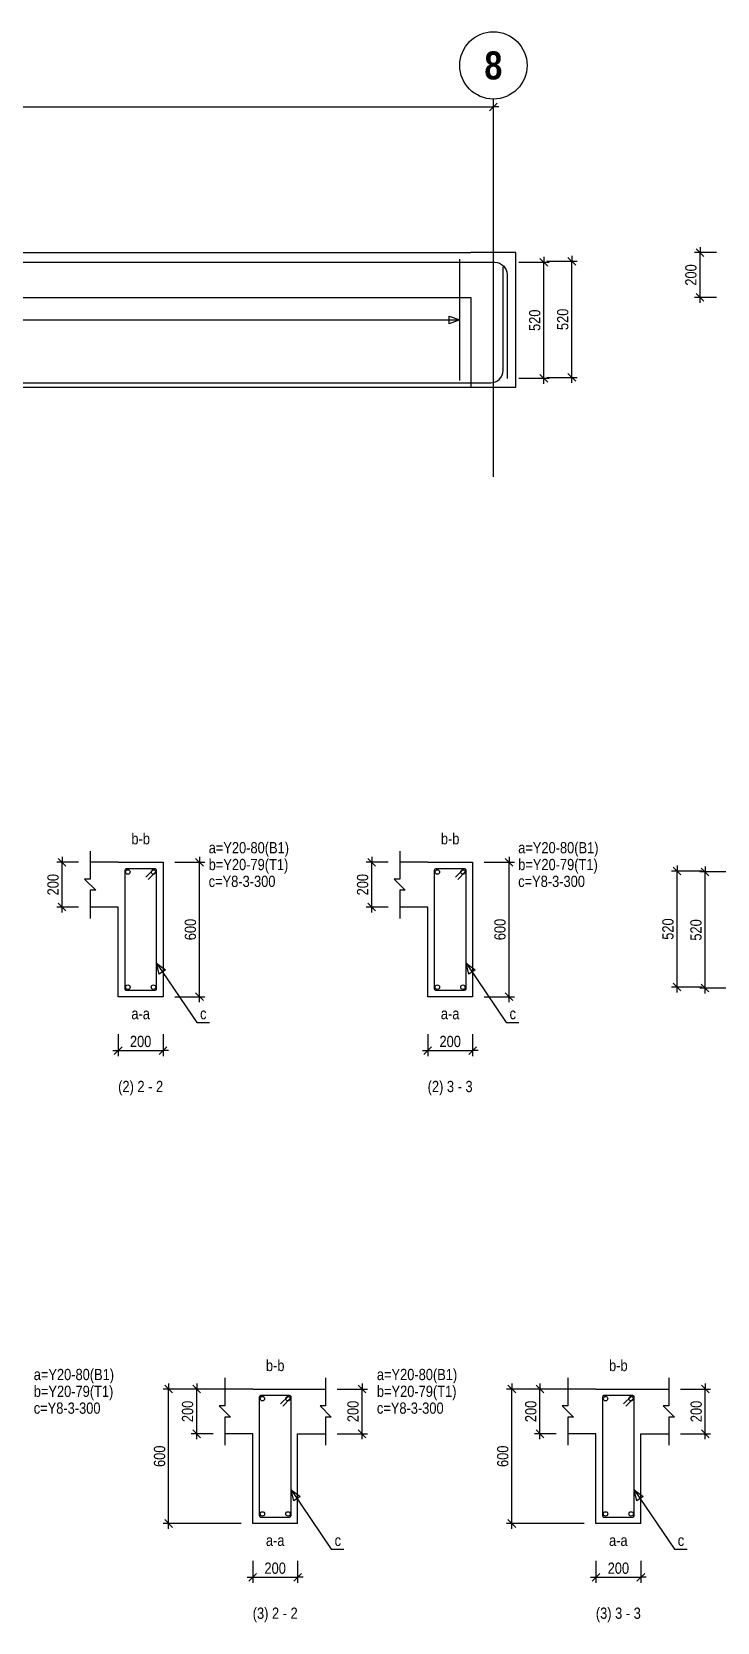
# Model space of a CAD drawing. Extents: x 0 to 206258, y -403073 to 0.
# Drawn here: x 35224 to 41336, y -318554 to -304364 of the extents above; entities that cross this region are included whole.
import ezdxf
from ezdxf.enums import TextEntityAlignment as Align
from ezdxf.lldxf.tags import DXFTag

# ---------------------------------------------------------------- set-up
doc = ezdxf.new("R2010")
doc.units = 0
doc.header["$LTSCALE"] = 1000
for name, color, linetype in [('Axis Circle(Dir 2)', 150, 'Continuous'), ('Axis Label(Dir 1)', 7, 'Continuous'), ('Axis Line(Dir 2)', 150, 'CENTER2'), ('Break Line', 5, 'Continuous'), ('Dimension Line', 5, 'Continuous'), ('Front Elevation Line', 40, 'Continuous'), ('Leader Line', 5, 'Continuous'), ('Link Line', 3, 'Continuous'), ('Rebar Label', 6, 'Continuous'), ('Rebar Line', 7, 'Continuous'), ('Section Label', 1, 'Continuous'), ('Top Rebar Label', 6, 'Continuous'), ('Top Rebar Line', 7, 'Continuous')]:
    doc.layers.add(name, color=color, linetype=linetype)
for name, color, linetype, true_color in [('Back Elevation Line', 191, 'HIDDEN2', 0xd4aaff), ('Beam Line(D)', 112, 'Continuous', 0x00bd5e), ('Link Label', 94, 'Continuous', 0x008100)]:
    doc.layers.add(name, color=color, linetype=linetype, true_color=true_color)
doc.styles.add('Axis Label(Dir 1)', font='ARIALNB.TTF', dxfattribs={"height": 250})
doc.styles.add('Dimension Text', font='ARIALN.TTF', dxfattribs={"height": 100})
doc.styles.add('Link Label', font='ARIALN.TTF', dxfattribs={"height": 100})
doc.styles.add('Rebar Label', font='ARIALN.TTF', dxfattribs={"height": 100})
doc.styles.add('Section Label', font='ARIALN.TTF', dxfattribs={"height": 100})
doc.styles.add('Top Rebar Label', font='ARIALN.TTF', dxfattribs={"height": 100})
tags = doc.linetypes.add('CENTER2', pattern=[1.125, 0.75, -0.125, 0.125, -0.125]).pattern_tags.tags
tags[10:11] = [DXFTag(74, 4), DXFTag(75, 0), DXFTag(340, '0'), DXFTag(46, 0.0), DXFTag(50, 0.0), DXFTag(44, 0.0), DXFTag(45, 0.0)]
tags[8:9] = [DXFTag(74, 4), DXFTag(75, 0), DXFTag(340, '0'), DXFTag(46, 0.0), DXFTag(50, 0.0), DXFTag(44, 0.0), DXFTag(45, 0.0)]
tags[6:7] = [DXFTag(74, 4), DXFTag(75, 0), DXFTag(340, '0'), DXFTag(46, 0.0), DXFTag(50, 0.0), DXFTag(44, 0.0), DXFTag(45, 0.0)]
tags[4:5] = [DXFTag(74, 4), DXFTag(75, 0), DXFTag(340, '0'), DXFTag(46, 0.0), DXFTag(50, 0.0), DXFTag(44, 0.0), DXFTag(45, 0.0)]
tags = doc.linetypes.add('HIDDEN2', pattern=[0.1875, 0.125, -0.0625]).pattern_tags.tags
tags[6:7] = [DXFTag(74, 4), DXFTag(75, 0), DXFTag(340, '0'), DXFTag(46, 0.0), DXFTag(50, 0.0), DXFTag(44, 0.0), DXFTag(45, 0.0)]
tags[4:5] = [DXFTag(74, 4), DXFTag(75, 0), DXFTag(340, '0'), DXFTag(46, 0.0), DXFTag(50, 0.0), DXFTag(44, 0.0), DXFTag(45, 0.0)]
doc.dimstyles.new('BEAM', dxfattribs={"dimtxt": 100, "dimasz": 30, "dimexe": 48.3, "dimexo": 103.5, "dimgap": 30, "dimtad": 1, "dimtoh": 1, "dimdec": 1, "dimlfac": 0.5, "dimdsep": 46, "dimtxsty": 'Dimension Text', "dimblk": 'PCDIM_TICK', "dimcen": 0.09, "dimclrd": 5, "dimclre": 5, "dimclrt": 5, "dimadec": 1, "dimazin": 0, "dimtp": 1, "dimtm": 1, "dimtfac": 1, "dimtdec": 4, "dimtofl": 0, "dimtmove": 0, "dimatfit": 3, "dimfxl": 1, "dimtolj": 1, "dimtzin": 0, "dimarcsym": 0})

# ---------------------------------------------------------------- blocks, each defined once
blk = doc.blocks.new('PCDIM_TICK')
at = {"layer": 'Dimension Line', "color": 0, "transparency": 33554687}
for p, q in [((1.15, 1.15), (-1.15, -1.15)), ((1.61, 0), (0, 0))]:
    blk.add_line(p, q, dxfattribs=at)
blk = doc.blocks.new('*U3770')
at = {"layer": 'Dimension Line', "color": 5, "true_color": 0x0000ff, "transparency": 16777216}
for p, q in [((41330, -306334), (41135, -306334)), ((41183, -306734), (41183, -306334)), ((41330, -306734), (41135, -306734))]:
    blk.add_line(p, q, dxfattribs=at)
at = {"layer": 'Dimension Line', "color": 5, "true_color": 0x0000ff, "transparency": 16777216, "xscale": 30, "yscale": 30}
for p, rotation in [((41183, -306334), 89.99999999999447), ((41183, -306734), 269.9999999999834)]:
    blk.add_blockref('PCDIM_TICK', p, dxfattribs=dict(at, rotation=rotation))
at = {"layer": 'Dimension Line', "color": 5, "true_color": 0x0000ff, "transparency": 16777216, "insert": (41153, -306534), "char_height": 100, "width": 182.77, "attachment_point": 8, "rotation": 90, "style": 'Dimension Text'}
blk.add_mtext('200', dxfattribs=at)
blk = doc.blocks.new('*U3781')
at = {"layer": 'Dimension Line', "color": 5, "true_color": 0x0000ff, "transparency": 16777216}
for p, q in [((39566, -306420), (39838, -306420)), ((39790, -307456), (39790, -306420)), ((39566, -307456), (39838, -307456))]:
    blk.add_line(p, q, dxfattribs=at)
at = {"layer": 'Dimension Line', "color": 5, "true_color": 0x0000ff, "transparency": 16777216, "xscale": 30, "yscale": 30}
for p, rotation in [((39790, -306420), 89.99999999999447), ((39790, -307456), 269.9999999999834)]:
    blk.add_blockref('PCDIM_TICK', p, dxfattribs=dict(at, rotation=rotation))
at = {"layer": 'Dimension Line', "color": 5, "true_color": 0x0000ff, "transparency": 16777216, "insert": (39760, -306938), "char_height": 100, "width": 181.5, "attachment_point": 8, "rotation": 90, "style": 'Dimension Text'}
blk.add_mtext('520', dxfattribs=at)
blk = doc.blocks.new('*U3782')
at = {"layer": 'Dimension Line', "color": 5, "true_color": 0x0000ff, "transparency": 16777216}
for p, q in [((39816, -306412), (40088, -306412)), ((40040, -307448), (40040, -306412)), ((39816, -307448), (40088, -307448))]:
    blk.add_line(p, q, dxfattribs=at)
at = {"layer": 'Dimension Line', "color": 5, "true_color": 0x0000ff, "transparency": 16777216, "xscale": 30, "yscale": 30}
for p, rotation in [((40040, -306412), 89.99999999999447), ((40040, -307448), 269.9999999999834)]:
    blk.add_blockref('PCDIM_TICK', p, dxfattribs=dict(at, rotation=rotation))
at = {"layer": 'Dimension Line', "color": 5, "true_color": 0x0000ff, "transparency": 16777216, "insert": (40010, -306930), "char_height": 100, "width": 181.5, "attachment_point": 8, "rotation": 90, "style": 'Dimension Text'}
blk.add_mtext('520', dxfattribs=at)
blk = doc.blocks.new('*U3783')
at = {"layer": 'Dimension Line', "color": 5, "true_color": 0x0000ff, "transparency": 16777216}
for p, q in [((24140, -305181), (24140, -304986)), ((24140, -305034), (39340, -305034)), ((39340, -305181), (39340, -304986))]:
    blk.add_line(p, q, dxfattribs=at)
at = {"layer": 'Dimension Line', "color": 5, "true_color": 0x0000ff, "transparency": 16777216, "xscale": 30, "yscale": 30, "rotation": 180.0000000000004}
blk.add_blockref('PCDIM_TICK', (24140, -305034), dxfattribs=at)
at = {"layer": 'Dimension Line', "color": 5, "true_color": 0x0000ff, "transparency": 16777216, "xscale": 30, "yscale": 30}
blk.add_blockref('PCDIM_TICK', (39340, -305034), dxfattribs=at)
at = {"layer": 'Dimension Line', "color": 5, "true_color": 0x0000ff, "transparency": 16777216, "insert": (31740, -305004), "char_height": 100, "width": 245.31, "attachment_point": 8, "style": 'Dimension Text'}
blk.add_mtext('7600', dxfattribs=at)
blk = doc.blocks.new('*U3838')
at = {"layer": 'Dimension Line', "color": 5, "true_color": 0x0000ff, "transparency": 16777216}
for p, q in [((36498, -311774), (36768, -311774)), ((36719, -312974), (36719, -311774)), ((36498, -312974), (36768, -312974))]:
    blk.add_line(p, q, dxfattribs=at)
at = {"layer": 'Dimension Line', "color": 5, "true_color": 0x0000ff, "transparency": 16777216, "xscale": 30, "yscale": 30}
for p, rotation in [((36719, -311774), 89.99999999999447), ((36719, -312974), 269.9999999999834)]:
    blk.add_blockref('PCDIM_TICK', p, dxfattribs=dict(at, rotation=rotation))
at = {"layer": 'Dimension Line', "color": 5, "true_color": 0x0000ff, "transparency": 16777216, "insert": (36689, -312374), "char_height": 100, "width": 181.97, "attachment_point": 8, "rotation": 90, "style": 'Dimension Text'}
blk.add_mtext('600', dxfattribs=at)
blk = doc.blocks.new('*U3839')
at = {"layer": 'Dimension Line', "color": 5, "true_color": 0x0000ff, "transparency": 16777216}
for p, q in [((35641, -311774), (35446, -311774)), ((35494, -312174), (35494, -311774)), ((35641, -312174), (35446, -312174))]:
    blk.add_line(p, q, dxfattribs=at)
at = {"layer": 'Dimension Line', "color": 5, "true_color": 0x0000ff, "transparency": 16777216, "xscale": 30, "yscale": 30}
for p, rotation in [((35494, -311774), 89.99999999999447), ((35494, -312174), 269.9999999999834)]:
    blk.add_blockref('PCDIM_TICK', p, dxfattribs=dict(at, rotation=rotation))
at = {"layer": 'Dimension Line', "color": 5, "true_color": 0x0000ff, "transparency": 16777216, "insert": (35464, -311974), "char_height": 100, "width": 182.77, "attachment_point": 8, "rotation": 90, "style": 'Dimension Text'}
blk.add_mtext('200', dxfattribs=at)
blk = doc.blocks.new('*U3840')
at = {"layer": 'Dimension Line', "color": 5, "true_color": 0x0000ff, "transparency": 16777216}
for p, q in [((35994, -313308), (35994, -313503)), ((36394, -313308), (36394, -313503)), ((35994, -313454), (36394, -313454))]:
    blk.add_line(p, q, dxfattribs=at)
at = {"layer": 'Dimension Line', "color": 5, "true_color": 0x0000ff, "transparency": 16777216, "xscale": 30, "yscale": 30, "rotation": 180.0000000000004}
blk.add_blockref('PCDIM_TICK', (35994, -313454), dxfattribs=at)
at = {"layer": 'Dimension Line', "color": 5, "true_color": 0x0000ff, "transparency": 16777216, "xscale": 30, "yscale": 30}
blk.add_blockref('PCDIM_TICK', (36394, -313454), dxfattribs=at)
at = {"layer": 'Dimension Line', "color": 5, "true_color": 0x0000ff, "transparency": 16777216, "insert": (36194, -313424), "char_height": 100, "width": 182.77, "attachment_point": 8, "style": 'Dimension Text'}
blk.add_mtext('200', dxfattribs=at)
blk = doc.blocks.new('*U3841')
at = {"layer": 'Dimension Line', "color": 5, "true_color": 0x0000ff, "transparency": 16777216}
for p, q in [((39258, -311774), (39528, -311774)), ((39480, -312974), (39480, -311774)), ((39258, -312974), (39528, -312974))]:
    blk.add_line(p, q, dxfattribs=at)
at = {"layer": 'Dimension Line', "color": 5, "true_color": 0x0000ff, "transparency": 16777216, "xscale": 30, "yscale": 30}
for p, rotation in [((39480, -311774), 89.99999999999447), ((39480, -312974), 269.9999999999834)]:
    blk.add_blockref('PCDIM_TICK', p, dxfattribs=dict(at, rotation=rotation))
at = {"layer": 'Dimension Line', "color": 5, "true_color": 0x0000ff, "transparency": 16777216, "insert": (39450, -312374), "char_height": 100, "width": 181.97, "attachment_point": 8, "rotation": 90, "style": 'Dimension Text'}
blk.add_mtext('600', dxfattribs=at)
blk = doc.blocks.new('*U3842')
at = {"layer": 'Dimension Line', "color": 5, "true_color": 0x0000ff, "transparency": 16777216}
for p, q in [((38401, -311774), (38206, -311774)), ((38255, -312174), (38255, -311774)), ((38401, -312174), (38206, -312174))]:
    blk.add_line(p, q, dxfattribs=at)
at = {"layer": 'Dimension Line', "color": 5, "true_color": 0x0000ff, "transparency": 16777216, "xscale": 30, "yscale": 30}
for p, rotation in [((38255, -311774), 89.99999999999447), ((38255, -312174), 269.9999999999834)]:
    blk.add_blockref('PCDIM_TICK', p, dxfattribs=dict(at, rotation=rotation))
at = {"layer": 'Dimension Line', "color": 5, "true_color": 0x0000ff, "transparency": 16777216, "insert": (38225, -311974), "char_height": 100, "width": 182.77, "attachment_point": 8, "rotation": 90, "style": 'Dimension Text'}
blk.add_mtext('200', dxfattribs=at)
blk = doc.blocks.new('*U3843')
at = {"layer": 'Dimension Line', "color": 5, "true_color": 0x0000ff, "transparency": 16777216}
for p, q in [((38755, -313308), (38755, -313503)), ((39155, -313308), (39155, -313503)), ((38755, -313454), (39155, -313454))]:
    blk.add_line(p, q, dxfattribs=at)
at = {"layer": 'Dimension Line', "color": 5, "true_color": 0x0000ff, "transparency": 16777216, "xscale": 30, "yscale": 30, "rotation": 180.0000000000004}
blk.add_blockref('PCDIM_TICK', (38755, -313454), dxfattribs=at)
at = {"layer": 'Dimension Line', "color": 5, "true_color": 0x0000ff, "transparency": 16777216, "xscale": 30, "yscale": 30}
blk.add_blockref('PCDIM_TICK', (39155, -313454), dxfattribs=at)
at = {"layer": 'Dimension Line', "color": 5, "true_color": 0x0000ff, "transparency": 16777216, "insert": (38955, -313424), "char_height": 100, "width": 182.77, "attachment_point": 8, "style": 'Dimension Text'}
blk.add_mtext('200', dxfattribs=at)
blk = doc.blocks.new('*U3844')
at = {"layer": 'Dimension Line', "color": 5, "true_color": 0x0000ff, "transparency": 16777216}
for p, q in [((41452, -311860), (41180, -311860)), ((41228, -312896), (41228, -311860)), ((41452, -312896), (41180, -312896))]:
    blk.add_line(p, q, dxfattribs=at)
at = {"layer": 'Dimension Line', "color": 5, "true_color": 0x0000ff, "transparency": 16777216, "xscale": 30, "yscale": 30}
for p, rotation in [((41228, -311860), 89.99999999999447), ((41228, -312896), 269.9999999999834)]:
    blk.add_blockref('PCDIM_TICK', p, dxfattribs=dict(at, rotation=rotation))
at = {"layer": 'Dimension Line', "color": 5, "true_color": 0x0000ff, "transparency": 16777216, "insert": (41198, -312378), "char_height": 100, "width": 181.5, "attachment_point": 8, "rotation": 90, "style": 'Dimension Text'}
blk.add_mtext('520', dxfattribs=at)
blk = doc.blocks.new('*U3845')
at = {"layer": 'Dimension Line', "color": 5, "true_color": 0x0000ff, "transparency": 16777216}
for p, q in [((41202, -311852), (40930, -311852)), ((40978, -312888), (40978, -311852)), ((41202, -312888), (40930, -312888))]:
    blk.add_line(p, q, dxfattribs=at)
at = {"layer": 'Dimension Line', "color": 5, "true_color": 0x0000ff, "transparency": 16777216, "xscale": 30, "yscale": 30}
for p, rotation in [((40978, -311852), 89.99999999999447), ((40978, -312888), 269.9999999999834)]:
    blk.add_blockref('PCDIM_TICK', p, dxfattribs=dict(at, rotation=rotation))
at = {"layer": 'Dimension Line', "color": 5, "true_color": 0x0000ff, "transparency": 16777216, "insert": (40948, -312370), "char_height": 100, "width": 181.5, "attachment_point": 8, "rotation": 90, "style": 'Dimension Text'}
blk.add_mtext('520', dxfattribs=at)
blk = doc.blocks.new('*U3878')
at = {"layer": 'Dimension Line', "color": 5, "true_color": 0x0000ff, "transparency": 16777216}
for p, q in [((37948, -316474), (38218, -316474)), ((38169, -316874), (38169, -316474)), ((37948, -316874), (38218, -316874))]:
    blk.add_line(p, q, dxfattribs=at)
at = {"layer": 'Dimension Line', "color": 5, "true_color": 0x0000ff, "transparency": 16777216, "xscale": 30, "yscale": 30}
for p, rotation in [((38169, -316474), 89.99999999999447), ((38169, -316874), 269.9999999999834)]:
    blk.add_blockref('PCDIM_TICK', p, dxfattribs=dict(at, rotation=rotation))
at = {"layer": 'Dimension Line', "color": 5, "true_color": 0x0000ff, "transparency": 16777216, "insert": (38139, -316674), "char_height": 100, "width": 182.77, "attachment_point": 8, "rotation": 90, "style": 'Dimension Text'}
blk.add_mtext('200', dxfattribs=at)
blk = doc.blocks.new('*U3879')
at = {"layer": 'Dimension Line', "color": 5, "true_color": 0x0000ff, "transparency": 16777216}
for p, q in [((36841, -316474), (36646, -316474)), ((36694, -316874), (36694, -316474)), ((36841, -316874), (36646, -316874))]:
    blk.add_line(p, q, dxfattribs=at)
at = {"layer": 'Dimension Line', "color": 5, "true_color": 0x0000ff, "transparency": 16777216, "xscale": 30, "yscale": 30}
for p, rotation in [((36694, -316474), 89.99999999999447), ((36694, -316874), 269.9999999999834)]:
    blk.add_blockref('PCDIM_TICK', p, dxfattribs=dict(at, rotation=rotation))
at = {"layer": 'Dimension Line', "color": 5, "true_color": 0x0000ff, "transparency": 16777216, "insert": (36664, -316674), "char_height": 100, "width": 182.77, "attachment_point": 8, "rotation": 90, "style": 'Dimension Text'}
blk.add_mtext('200', dxfattribs=at)
blk = doc.blocks.new('*U3880')
at = {"layer": 'Dimension Line', "color": 5, "true_color": 0x0000ff, "transparency": 16777216}
for p, q in [((37091, -316474), (36396, -316474)), ((36444, -317674), (36444, -316474)), ((37091, -317674), (36396, -317674))]:
    blk.add_line(p, q, dxfattribs=at)
at = {"layer": 'Dimension Line', "color": 5, "true_color": 0x0000ff, "transparency": 16777216, "xscale": 30, "yscale": 30}
for p, rotation in [((36444, -316474), 89.99999999999447), ((36444, -317674), 269.9999999999834)]:
    blk.add_blockref('PCDIM_TICK', p, dxfattribs=dict(at, rotation=rotation))
at = {"layer": 'Dimension Line', "color": 5, "true_color": 0x0000ff, "transparency": 16777216, "insert": (36414, -317074), "char_height": 100, "width": 181.97, "attachment_point": 8, "rotation": 90, "style": 'Dimension Text'}
blk.add_mtext('600', dxfattribs=at)
blk = doc.blocks.new('*U3881')
at = {"layer": 'Dimension Line', "color": 5, "true_color": 0x0000ff, "transparency": 16777216}
for p, q in [((37194, -318008), (37194, -318203)), ((37594, -318008), (37594, -318203)), ((37194, -318154), (37594, -318154))]:
    blk.add_line(p, q, dxfattribs=at)
at = {"layer": 'Dimension Line', "color": 5, "true_color": 0x0000ff, "transparency": 16777216, "xscale": 30, "yscale": 30, "rotation": 180.0000000000004}
blk.add_blockref('PCDIM_TICK', (37194, -318154), dxfattribs=at)
at = {"layer": 'Dimension Line', "color": 5, "true_color": 0x0000ff, "transparency": 16777216, "xscale": 30, "yscale": 30}
blk.add_blockref('PCDIM_TICK', (37594, -318154), dxfattribs=at)
at = {"layer": 'Dimension Line', "color": 5, "true_color": 0x0000ff, "transparency": 16777216, "insert": (37394, -318124), "char_height": 100, "width": 182.77, "attachment_point": 8, "style": 'Dimension Text'}
blk.add_mtext('200', dxfattribs=at)
blk = doc.blocks.new('*U3882')
at = {"layer": 'Dimension Line', "color": 5, "true_color": 0x0000ff, "transparency": 16777216}
for p, q in [((41008, -316474), (41278, -316474)), ((41230, -316874), (41230, -316474)), ((41008, -316874), (41278, -316874))]:
    blk.add_line(p, q, dxfattribs=at)
at = {"layer": 'Dimension Line', "color": 5, "true_color": 0x0000ff, "transparency": 16777216, "xscale": 30, "yscale": 30}
for p, rotation in [((41230, -316474), 89.99999999999447), ((41230, -316874), 269.9999999999834)]:
    blk.add_blockref('PCDIM_TICK', p, dxfattribs=dict(at, rotation=rotation))
at = {"layer": 'Dimension Line', "color": 5, "true_color": 0x0000ff, "transparency": 16777216, "insert": (41200, -316674), "char_height": 100, "width": 182.77, "attachment_point": 8, "rotation": 90, "style": 'Dimension Text'}
blk.add_mtext('200', dxfattribs=at)
blk = doc.blocks.new('*U3883')
at = {"layer": 'Dimension Line', "color": 5, "true_color": 0x0000ff, "transparency": 16777216}
for p, q in [((39901, -316474), (39706, -316474)), ((39755, -316874), (39755, -316474)), ((39901, -316874), (39706, -316874))]:
    blk.add_line(p, q, dxfattribs=at)
at = {"layer": 'Dimension Line', "color": 5, "true_color": 0x0000ff, "transparency": 16777216, "xscale": 30, "yscale": 30}
for p, rotation in [((39755, -316474), 89.99999999999447), ((39755, -316874), 269.9999999999834)]:
    blk.add_blockref('PCDIM_TICK', p, dxfattribs=dict(at, rotation=rotation))
at = {"layer": 'Dimension Line', "color": 5, "true_color": 0x0000ff, "transparency": 16777216, "insert": (39725, -316674), "char_height": 100, "width": 182.77, "attachment_point": 8, "rotation": 90, "style": 'Dimension Text'}
blk.add_mtext('200', dxfattribs=at)
blk = doc.blocks.new('*U3884')
at = {"layer": 'Dimension Line', "color": 5, "true_color": 0x0000ff, "transparency": 16777216}
for p, q in [((40151, -316474), (39456, -316474)), ((39505, -317674), (39505, -316474)), ((40151, -317674), (39456, -317674))]:
    blk.add_line(p, q, dxfattribs=at)
at = {"layer": 'Dimension Line', "color": 5, "true_color": 0x0000ff, "transparency": 16777216, "xscale": 30, "yscale": 30}
for p, rotation in [((39505, -316474), 89.99999999999447), ((39505, -317674), 269.9999999999834)]:
    blk.add_blockref('PCDIM_TICK', p, dxfattribs=dict(at, rotation=rotation))
at = {"layer": 'Dimension Line', "color": 5, "true_color": 0x0000ff, "transparency": 16777216, "insert": (39475, -317074), "char_height": 100, "width": 181.97, "attachment_point": 8, "rotation": 90, "style": 'Dimension Text'}
blk.add_mtext('600', dxfattribs=at)
blk = doc.blocks.new('*U3885')
at = {"layer": 'Dimension Line', "color": 5, "true_color": 0x0000ff, "transparency": 16777216}
for p, q in [((40255, -318008), (40255, -318203)), ((40655, -318008), (40655, -318203)), ((40255, -318154), (40655, -318154))]:
    blk.add_line(p, q, dxfattribs=at)
at = {"layer": 'Dimension Line', "color": 5, "true_color": 0x0000ff, "transparency": 16777216, "xscale": 30, "yscale": 30, "rotation": 180.0000000000004}
blk.add_blockref('PCDIM_TICK', (40255, -318154), dxfattribs=at)
at = {"layer": 'Dimension Line', "color": 5, "true_color": 0x0000ff, "transparency": 16777216, "xscale": 30, "yscale": 30}
blk.add_blockref('PCDIM_TICK', (40655, -318154), dxfattribs=at)
at = {"layer": 'Dimension Line', "color": 5, "true_color": 0x0000ff, "transparency": 16777216, "insert": (40455, -318124), "char_height": 100, "width": 182.77, "attachment_point": 8, "style": 'Dimension Text'}
blk.add_mtext('200', dxfattribs=at)

msp = doc.modelspace()

# ---------------------------------------------------------------- linework, layer by layer
at = {"layer": 'Axis Circle(Dir 2)', "transparency": 33554687}
msp.add_circle((39340.146, -304664.284), 300, dxfattribs=at)
at = {"layer": 'Axis Line(Dir 2)', "transparency": 33554687}
msp.add_lwpolyline([(39340.146, -308334.284), (39340.146, -304964.284)], dxfattribs=at)
at = {"layer": 'Back Elevation Line', "transparency": 33554687}
for points in [[(27940.146, -306334.284), (39140.146, -306334.284)], [(39540.146, -306334.284), (39140.146, -306334.284)], [(39540.146, -307534.284), (39540.146, -306334.284)], [(27940.146, -306734.284), (39140.146, -306734.284)], [(39140.145, -306734.284), (39140.146, -307534.284)], [(39140.146, -307534.284), (39540.146, -307534.284)]]:
    msp.add_lwpolyline(points, dxfattribs=at)
at = {"layer": 'Beam Line(D)', "transparency": 33554687}
for points in [[(24740.146, -306334.284), (39140.146, -306334.284)], [(39540.146, -306334.284), (39140.146, -306334.284)], [(39540.146, -307534.284), (39540.146, -306334.284)], [(24740.146, -307534.284), (39140.146, -307534.284)], [(39140.146, -307534.284), (39540.146, -307534.284)], [(35994.294, -311774.284), (36394.294, -311774.284), (36394.294, -312974.284), (35994.294, -312974.284), (35994.294, -312174.284), (35744.294, -312174.284)], [(35994.294, -311774.284), (35744.294, -311774.284)], [(35994.294, -311774.284), (35994.294, -311774.284)], [(38754.532, -311774.284), (39154.532, -311774.284), (39154.532, -312974.284), (38754.532, -312974.284), (38754.532, -312174.284), (38504.532, -312174.284)], [(38754.532, -311774.284), (38504.532, -311774.284)], [(38754.532, -311774.284), (38754.532, -311774.284)], [(37194.294, -316474.284), (36944.294, -316474.284)], [(37194.294, -316474.284), (37594.294, -316474.284)], [(37194.294, -316474.284), (37194.294, -316474.284)], [(37594.294, -316474.284), (37594.294, -316474.284)], [(37594.294, -316474.284), (37844.294, -316474.284)], [(40254.532, -316474.284), (40004.532, -316474.284)], [(40254.532, -316474.284), (40654.532, -316474.284)], [(40254.532, -316474.284), (40254.532, -316474.284)], [(40654.532, -316474.284), (40654.532, -316474.284)], [(40654.532, -316474.284), (40904.532, -316474.284)], [(37594.294, -317674.284), (37194.294, -317674.284), (37194.294, -316874.284), (36944.294, -316874.284)], [(37594.294, -317674.284), (37594.294, -316874.284), (37844.294, -316874.284)], [(40654.532, -317674.284), (40254.532, -317674.284), (40254.532, -316874.284), (40004.532, -316874.284)], [(40654.532, -317674.284), (40654.532, -316874.284), (40904.532, -316874.284)]]:
    msp.add_lwpolyline(points, dxfattribs=at)
at = {"layer": 'Break Line', "transparency": 33554687}
for points in [[(35744.294, -311674.284), (35744.294, -311924.284), (35694.294, -311924.284), (35794.294, -312024.284), (35744.294, -312024.284), (35744.294, -312274.284)], [(38504.532, -311674.284), (38504.532, -311924.284), (38454.532, -311924.284), (38554.532, -312024.284), (38504.532, -312024.284), (38504.532, -312274.284)], [(36944.294, -316374.284), (36944.294, -316624.284), (36894.294, -316624.284), (36994.294, -316724.284), (36944.294, -316724.284), (36944.294, -316974.284)], [(37844.294, -316374.284), (37844.294, -316624.284), (37794.294, -316624.284), (37894.294, -316724.284), (37844.294, -316724.284), (37844.294, -316974.284)], [(40004.532, -316374.284), (40004.532, -316624.284), (39954.532, -316624.284), (40054.532, -316724.284), (40004.532, -316724.284), (40004.532, -316974.284)], [(40904.532, -316374.284), (40904.532, -316624.284), (40854.532, -316624.284), (40954.532, -316724.284), (40904.532, -316724.284), (40904.532, -316974.284)]]:
    msp.add_lwpolyline(points, dxfattribs=at)
at = {"layer": 'Front Elevation Line', "transparency": 33554687}
for points in [[(32340.146, -306334.284), (39140.146, -306334.284)], [(39540.146, -306334.284), (39140.146, -306334.284)], [(39540.146, -307534.284), (39540.146, -306334.284)], [(32340.146, -306734.284), (39140.146, -306734.284)], [(39140.145, -306734.284), (39140.146, -307534.284)], [(39140.146, -307534.284), (39540.146, -307534.284)]]:
    msp.add_lwpolyline(points, dxfattribs=at)
at = {"layer": 'Leader Line', "transparency": 33554687}
for points in [[(34244.79, -306934.284), (39040.145, -306934.284), (38946.176, -306968.486), (38946.176, -306900.082), (39040.145, -306934.284)], [(36417.234, -312733.008), (36360.55, -312771.297), (36336.293, -312674.283), (36417.234, -312733.008)], [(36336.293, -312674.283), (36694.294, -313204.284), (36807.423, -313204.284)], [(39177.473, -312733.009), (39120.789, -312771.298), (39096.533, -312674.284), (39177.473, -312733.009)], [(39096.533, -312674.284), (39454.532, -313204.284), (39567.662, -313204.284)], [(37617.234, -317433.008), (37560.55, -317471.297), (37536.293, -317374.283), (37617.234, -317433.008)], [(37536.293, -317374.283), (37894.294, -317904.284), (38007.423, -317904.284)], [(40677.473, -317433.009), (40620.789, -317471.298), (40596.533, -317374.284), (40677.473, -317433.009)], [(40596.533, -317374.284), (40954.532, -317904.284), (41067.662, -317904.284)]]:
    msp.add_lwpolyline(points, dxfattribs=at)
at = {"layer": 'Link Line', "transparency": 33554687}
msp.add_line((39040.145, -307476.284), (39040.145, -306392.284), dxfattribs=at)
for points in [[(36261.483, -311926.894), (36332.193, -311856.183, 0.668178638), (36322.294, -311832.284), (36066.294, -311832.284, 0.414213562), (36052.294, -311846.284), (36052.294, -312902.284, 0.414213562), (36066.294, -312916.284), (36322.294, -312916.284, 0.414213562), (36336.294, -312902.284), (36336.294, -311846.284, 0.668178638), (36312.394, -311836.384), (36241.684, -311907.095)], [(39021.721, -311926.894), (39092.432, -311856.183, 0.668178638), (39082.532, -311832.284), (38826.532, -311832.284, 0.414213562), (38812.532, -311846.284), (38812.532, -312902.284, 0.414213562), (38826.532, -312916.284), (39082.532, -312916.284, 0.414213562), (39096.532, -312902.284), (39096.532, -311846.284, 0.668178638), (39072.633, -311836.384), (39001.922, -311907.095)], [(37461.483, -316626.894), (37532.193, -316556.183, 0.668178638), (37522.294, -316532.284), (37266.294, -316532.284, 0.414213562), (37252.294, -316546.284), (37252.294, -317602.284, 0.414213562), (37266.294, -317616.284), (37522.294, -317616.284, 0.414213562), (37536.294, -317602.284), (37536.294, -316546.284, 0.668178638), (37512.394, -316536.384), (37441.684, -316607.095)], [(40521.721, -316626.894), (40592.432, -316556.183, 0.668178638), (40582.532, -316532.284), (40326.532, -316532.284, 0.414213562), (40312.532, -316546.284), (40312.532, -317602.284, 0.414213562), (40326.532, -317616.284), (40582.532, -317616.284, 0.414213562), (40596.532, -317602.284), (40596.532, -316546.284, 0.668178638), (40572.633, -316536.384), (40501.922, -316607.095)]]:
    msp.add_lwpolyline(points, format="xyb", dxfattribs=at)
at = {"layer": 'Rebar Line', "transparency": 33554687}
msp.add_lwpolyline([(21502.238, -307496.353), (39316.282, -307496.353, 0.414213813), (39426.238, -307386.397), (39426.237, -306460.353)], format="xyb", dxfattribs=at)
for centre in [(36080.294, -311860.284), (36308.294, -311860.284), (38840.532, -311860.284), (39068.532, -311860.284), (36080.294, -312888.284), (36308.294, -312888.284), (38840.532, -312888.284), (39068.532, -312888.284), (37280.294, -316560.284), (37508.294, -316560.284), (40340.532, -316560.284), (40568.532, -316560.284), (37280.294, -317588.284), (37508.294, -317588.284), (40340.532, -317588.284), (40568.532, -317588.284)]:
    msp.add_circle(centre, 20, dxfattribs=at)
at = {"layer": 'Top Rebar Line', "transparency": 33554687}
msp.add_lwpolyline([(20942.146, -306420.284), (39352.19, -306420.284, -0.414213562), (39462.146, -306530.239), (39462.146, -307456.284)], format="xyb", dxfattribs=at)

# ---------------------------------------------------------------- texts
at = {"layer": 'Axis Label(Dir 1)', "transparency": 33554687, "style": 'Axis Label(Dir 1)'}
msp.add_text('8', height=250, dxfattribs=at).set_placement((39340.146, -304664.284), align=Align.MIDDLE_CENTER)
at = {"layer": 'Link Label', "transparency": 33554687, "style": 'Link Label'}
for s, p in [(' c=Y8-3-300', (36769.294, -311994.284)), (' c=Y8-3-300', (39529.532, -311994.284)), ('c', (36724.294, -313174.284)), ('c', (39484.532, -313174.284)), (' c=Y8-3-300', (35209.055, -316694.284)), (' c=Y8-3-300', (38269.294, -316694.284)), ('c', (37924.294, -317874.284)), ('c', (40984.532, -317874.284))]:
    msp.add_text(s, height=100, dxfattribs=at).set_placement(p)
at = {"layer": 'Rebar Label', "transparency": 33554687, "style": 'Rebar Label'}
for s, p in [('b-b', (36194.294, -311644.284)), ('b-b', (38954.532, -311644.284)), ('a-a', (36194.294, -313204.284)), ('a-a', (38954.532, -313204.284)), ('b-b', (37394.294, -316344.284)), ('b-b', (40454.532, -316344.284)), ('a-a', (37394.294, -317904.284)), ('a-a', (40454.532, -317904.284))]:
    msp.add_text(s, height=100, dxfattribs=at).set_placement(p, align=Align.BOTTOM_CENTER)
for p in [(36769.294, -311694.284), (39529.532, -311694.284), (35209.055, -316394.284), (38269.294, -316394.284)]:
    msp.add_text(' a=Y20-80(B1)', height=100, dxfattribs=at).set_placement(p)
at = {"layer": 'Section Label', "transparency": 33554687, "style": 'Section Label'}
for s, p in [('(2) 2 - 2', (36194.294, -313854.284)), ('(2) 3 - 3', (38954.532, -313854.284)), ('(3) 2 - 2', (37394.294, -318554.284)), ('(3) 3 - 3', (40454.532, -318554.284))]:
    msp.add_text(s, height=100, dxfattribs=at).set_placement(p, align=Align.BOTTOM_CENTER)
at = {"layer": 'Top Rebar Label', "transparency": 33554687, "style": 'Top Rebar Label'}
for p in [(36769.294, -311844.284), (39529.532, -311844.284), (35209.055, -316544.284), (38269.294, -316544.284)]:
    msp.add_text(' b=Y20-79(T1)', height=100, dxfattribs=at).set_placement(p)

# ---------------------------------------------------------------- dimensions: what is measured, and where the dimension line sits
at = {"layer": 'Dimension Line', "transparency": 33554687}
for base, p1, p2, text, picture, middle in [((31740.146, -305034.284), (24140.146, -305284.284), (39340.146, -305284.284), '7600', '*U3783', (31740.146, -305034.284)), ((36194.294, -313454.284), (35994.294, -313204.284), (36394.294, -313204.284), '200', '*U3840', (36194.294, -313454.284)), ((38954.532, -313454.284), (38754.532, -313204.284), (39154.532, -313204.284), '200', '*U3843', (38954.532, -313454.284)), ((37394.294, -318154.284), (37194.294, -317904.284), (37594.294, -317904.284), '200', '*U3881', (37394.294, -318154.284)), ((40454.532, -318154.284), (40254.532, -317904.284), (40654.532, -317904.284), '200', '*U3885', (40454.532, -318154.284))]:
    dim = msp.add_linear_dim(base=base, p1=p1, p2=p2, text=text, dimstyle='BEAM', override={"dimscale": 1, "dimtxt": 100, "dimasz": 30, "dimexe": 48.3, "dimexo": 103.5, "dimgap": 30, "dimtad": 1, "dimtih": 0, "dimdec": 1, "dimlfac": 0.5, "dimzin": 8, "dimlunit": 2, "dimpost": '', "dimtxsty": 'Dimension Text', "dimblk": 'PCDIM_TICK', "dimse1": 0, "dimse2": 0, "dimsd2": 0, "dimclrd": 5, "dimclre": 5, "dimclrt": 5, "dimaunit": 0, "dimadec": 1, "dimazin": 0, "dimtol": 0, "dimtp": 1, "dimtm": 1, "dimtmove": 0}, dxfattribs=at)
    dim.commit()
    dim.dimension.update_dxf_attribs({"geometry": picture, "text_midpoint": middle})
for base, p1, p2, angle, text, picture, middle in [((40040.145, -306930.283), (39712.146, -307448.283), (39712.145, -306412.283), 90.0000489, '520', '*U3782', (40040.145, -306930.283)), ((41183.146, -306534.284), (41433.146, -306734.284), (41433.146, -306334.284), 90, '200', '*U3770', (41183.146, -306534.284)), ((39790.146, -306938.284), (39462.146, -307456.284), (39462.146, -306420.284), 90, '520', '*U3781', (39790.146, -306938.284)), ((35494.294, -311974.284), (35744.294, -312174.284), (35744.294, -311774.284), 90, '200', '*U3839', (35494.294, -311974.284)), ((36719.294, -312374.284), (36394.294, -312974.284), (36394.294, -311774.284), 90, '600', '*U3838', (36719.294, -312374.284)), ((38254.532, -311974.284), (38504.532, -312174.284), (38504.532, -311774.284), 90, '200', '*U3842', (38254.532, -311974.284)), ((39479.532, -312374.284), (39154.532, -312974.284), (39154.532, -311774.284), 90, '600', '*U3841', (39479.532, -312374.284)), ((40977.964, -312370.284), (41305.964, -312888.284), (41305.964, -311852.284), 90, '520', '*U3845', (40977.964, -312370.284)), ((41227.964, -312378.284), (41555.964, -312896.284), (41555.964, -311860.284), 90, '520', '*U3844', (41227.964, -312378.284)), ((36444.294, -317074.284), (37194.294, -317674.284), (37194.294, -316474.284), 90, '600', '*U3880', (36444.294, -317074.284)), ((36694.294, -316674.284), (36944.294, -316874.284), (36944.294, -316474.284), 90, '200', '*U3879', (36694.294, -316674.284)), ((38169.294, -316674.284), (37844.294, -316874.284), (37844.294, -316474.284), 90, '200', '*U3878', (38169.294, -316674.284)), ((39504.532, -317074.284), (40254.532, -317674.284), (40254.532, -316474.284), 90, '600', '*U3884', (39504.532, -317074.284)), ((39754.532, -316674.284), (40004.532, -316874.284), (40004.532, -316474.284), 90, '200', '*U3883', (39754.532, -316674.284)), ((41229.532, -316674.284), (40904.532, -316874.284), (40904.532, -316474.284), 90, '200', '*U3882', (41229.532, -316674.284))]:
    dim = msp.add_linear_dim(base=base, p1=p1, p2=p2, angle=angle, text=text, dimstyle='BEAM', override={"dimscale": 1, "dimtxt": 100, "dimasz": 30, "dimexe": 48.3, "dimexo": 103.5, "dimgap": 30, "dimtad": 1, "dimtih": 0, "dimdec": 1, "dimlfac": 0.5, "dimzin": 8, "dimlunit": 2, "dimpost": '', "dimtxsty": 'Dimension Text', "dimblk": 'PCDIM_TICK', "dimse1": 0, "dimse2": 0, "dimsd2": 0, "dimclrd": 5, "dimclre": 5, "dimclrt": 5, "dimaunit": 0, "dimadec": 1, "dimazin": 0, "dimtol": 0, "dimtp": 1, "dimtm": 1, "dimtmove": 0}, dxfattribs=at)
    dim.commit()
    dim.dimension.update_dxf_attribs({"geometry": picture, "text_midpoint": middle})

doc.saveas('drawing.dxf')
